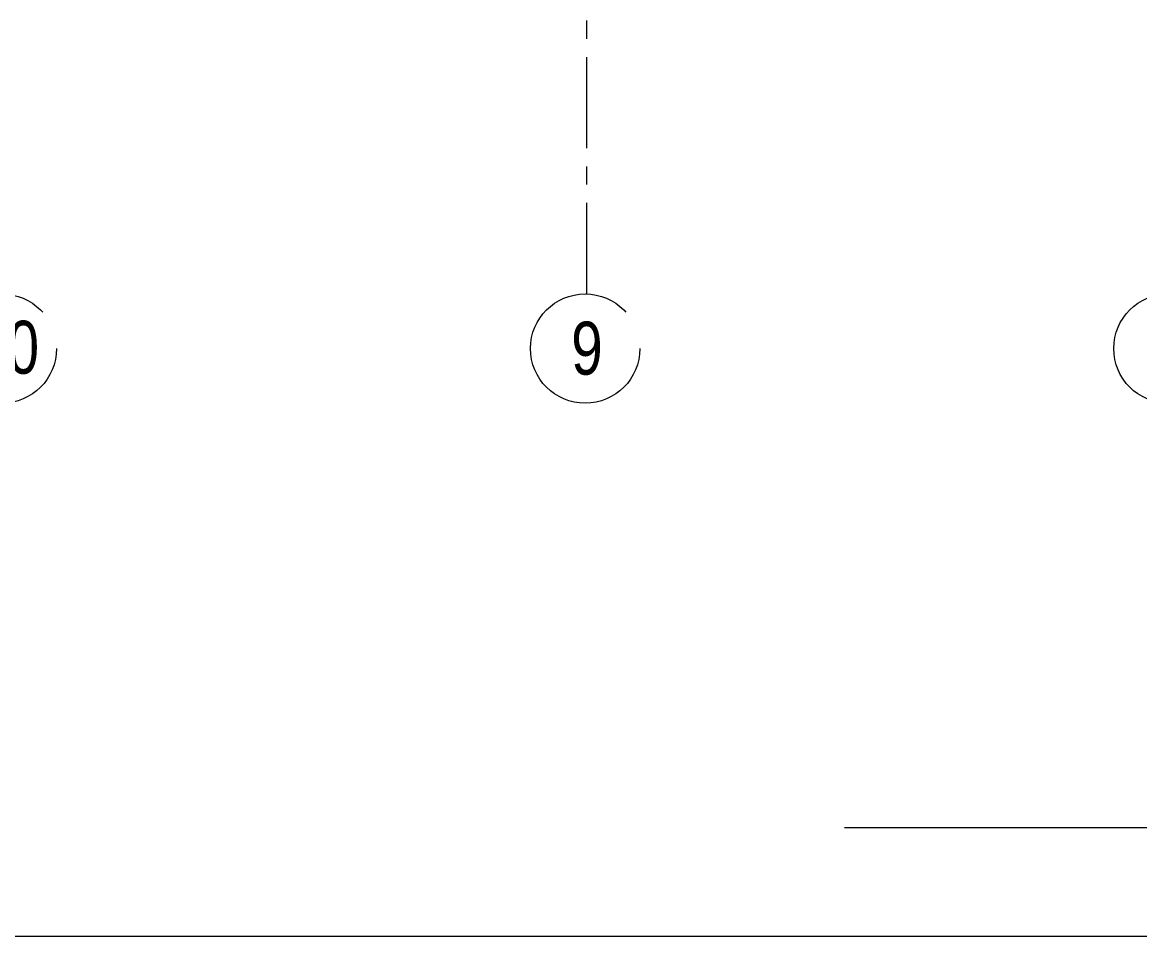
# Model space of a CAD drawing. Extents: x 800 to 995, y 398 to 804.
# Drawn here: x 874.81 to 884.01, y 605.71 to 613.24 of the extents above; entities that cross this region are included whole.
import ezdxf

# ---------------------------------------------------------------- set-up
doc = ezdxf.new("R2010")
doc.units = 0
doc.header["$MEASUREMENT"] = 0
doc.linetypes.add('CENTERX2', pattern=[4, 2.5, -0.5, 0.5, -0.5])
for name, color, linetype, lineweight in [('axis', 1, 'CENTERX2', 5), ('txt in circle', 11, 'CONTINUOUS', 13), ('UG-BORDER', 20, 'CONTINUOUS', 80), ('UG-Khartosha', 11, 'CONTINUOUS', 20)]:
    doc.layers.add(name, color=color, linetype=linetype, lineweight=lineweight)
doc.styles.add('SOSA2', font='SOSA.shx', dxfattribs={"width": 0.8})

msp = doc.modelspace()

# ---------------------------------------------------------------- linework, layer by layer
at = {"layer": 'axis', "color": 0, "ltscale": 0.3}
msp.add_line((879.4584, 611.005), (879.4584, 613.6661), dxfattribs=at)
at = {"layer": 'axis', "color": 0}
for centre in [(874.645, 610.5552), (879.445, 610.5552), (884.245, 610.5552)]:
    msp.add_circle(centre, 0.45, dxfattribs=at)
at = {"layer": 'UG-BORDER', "color": 14, "lineweight": 20}
msp.add_line((926.487, 605.7142), (848.1505, 605.7142), dxfattribs=at)
at = {"layer": 'UG-Khartosha'}
msp.add_line((881.5792, 606.6135), (897.4332, 606.6135), dxfattribs=at)

# ---------------------------------------------------------------- texts
at = {"layer": 'txt in circle', "color": 0, "ltscale": 0.01, "attachment_point": 5, "style": 'SOSA2'}
for s, insert, char_height in [('10', (874.6921, 610.563), 0.43546), ('9', (879.4601, 610.5556), 0.4355)]:
    msp.add_mtext(s, dxfattribs=dict(at, insert=insert, char_height=char_height))

doc.saveas('drawing.dxf')
